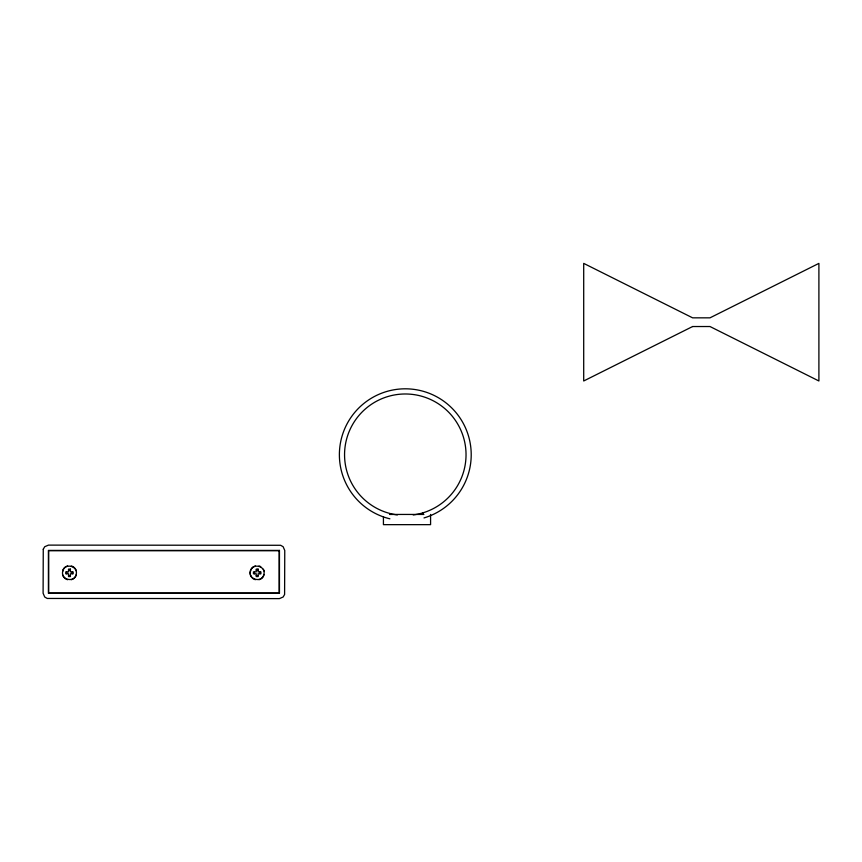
<?xml version="1.0" encoding="UTF-8"?>
<svg xmlns="http://www.w3.org/2000/svg" width="862" height="862" viewBox="0 0 862 862"><rect width="100%" height="100%" fill="white"/><g stroke="black" fill="none" stroke-linecap="round" stroke-linejoin="round"><path stroke-width="1.29" d="M390.885 514.442L391.111 513.774M389.516 514.442L423.899 514.442M68.529 570.051L70.393 570.051M256.24 570.051L258.104 570.051M68.529 575.633L70.393 575.633M256.24 575.633L258.104 575.633M422.531 512.965L423.167 514.442M430.58 514.442L430.58 524.656L383.428 524.656L383.428 516.995M259.968 571.915L259.968 573.769M254.387 571.915L254.387 573.769M72.246 571.915L72.246 573.769M66.665 571.915L66.665 573.769M397.36 514.937A60.728 60.728 0 0 1 354.077 422.078A60.728 60.728 0 0 1 456.526 422.1A60.728 60.728 0 0 1 413.21 514.937M389.893 518.816A65.921 65.921 0 0 1 350.338 418.329A65.921 65.921 0 0 1 458.293 415.527A65.921 65.921 0 0 1 424.007 517.933M76.341 574.685A7.122 7.122 0 0 1 71.298 579.727M67.613 579.727A7.122 7.122 0 0 1 62.57 574.685M62.57 571A7.122 7.122 0 0 1 67.613 565.957M71.298 565.957A7.122 7.122 0 0 1 76.341 571M264.052 574.685A7.122 7.122 0 0 1 259.02 579.727M255.335 579.727A7.122 7.122 0 0 1 255.335 565.957M259.02 565.957A7.122 7.122 0 0 1 260.733 566.668M263.341 569.276A7.122 7.122 0 0 1 264.052 571M43.262 549.245L43.1 593.239L44.716 597L47.227 598.454L279.407 598.616L283.145 597L284.6 594.489L284.762 550.484L283.145 546.723L280.635 545.28L48.455 545.118L44.716 546.723L43.262 549.245M62.797 571.053C60.178 579.533 74.154 583.272 76.125 574.631C78.744 566.151 64.758 562.412 62.797 571.053M250.508 571.053C247.89 579.533 261.865 583.272 263.837 574.631C266.455 566.151 252.48 562.412 250.508 571.053M692.617 326.526L583.703 380.982L583.703 263.384L692.617 317.841L709.986 317.841L818.9 263.384L818.9 380.982L709.986 326.526L692.617 326.526M279.46 550.409L48.401 550.409L48.401 593.315L279.46 593.315L279.46 550.409M279.18 550.699L48.681 550.699L48.681 593.034L279.18 593.034L279.18 550.699M70.393 569.114L68.529 569.114L68.529 571.915L65.727 571.915L65.727 573.769L68.529 573.769L68.529 576.57L70.393 576.57L70.393 573.769L73.184 573.769L73.184 571.915L70.393 571.915L70.393 569.114M258.104 569.114L256.24 569.114L256.24 571.915L253.45 571.915L253.45 573.769L256.24 573.769L256.24 576.57L258.104 576.57L258.104 573.769L260.906 573.769L260.906 571.915L258.104 571.915L258.104 569.114"/></g></svg>
